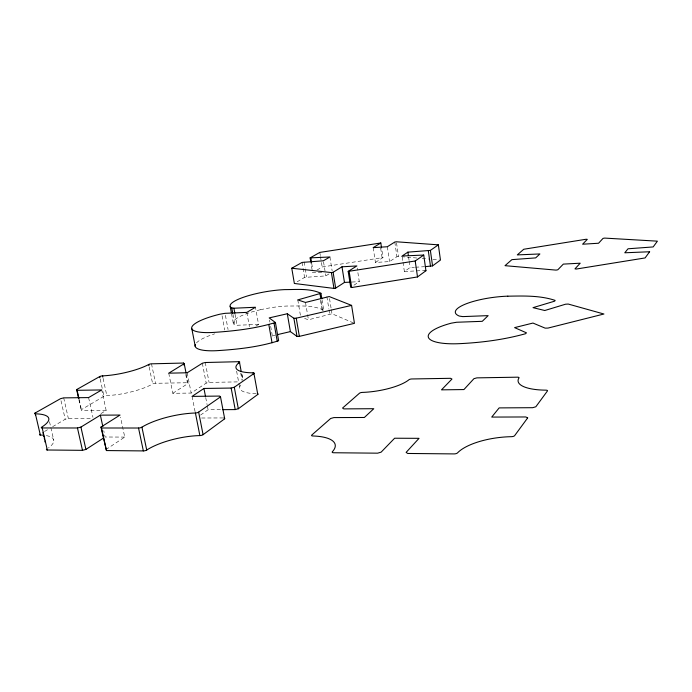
<?xml version="1.0" encoding="UTF-8"?>
<svg xmlns="http://www.w3.org/2000/svg" width="692" height="692" viewBox="0 0 692 692"><rect width="100%" height="100%" fill="white"/><g stroke="black" fill="none" stroke-linecap="round" stroke-linejoin="round"><path stroke-width="0.52" stroke-dasharray="3.46 2.59" d="M321.988 299.645L323.735 310.25L322.835 310.976L321.079 300.354M200.533 415.079L208.084 409.759L221.648 409.673M403.021 262.225L404.379 271.549L410.105 267.519L414.404 267.276M105.859 449.601L124.75 437.084L120.486 417.164M168.744 373.17L172.801 393.298L191.182 393.065L206.19 383.117L209.079 382.382L239.121 381.872M353.949 285.199L359.304 281.653L357.176 268.046M373.178 247.658L375.427 262.432L389.561 261.602L396.957 256.697L398.514 256.421L416.8 258.012M172.801 393.298L188.103 383.42L186.252 374.069M375.427 262.432L382.996 257.545L381.595 248.177M255.971 326.036L258.548 324.427L255.46 307.257M100.971 413.591L106.161 410.408L101.715 389.942M297.145 281.817L304.575 277.414L325.828 275.883L331.503 272.406M44.53 431.505L49.02 428.841M52.618 426.704L65.204 419.248L68.352 418.444L92.097 418.366M106.161 410.408L81.613 410.572L81.137 409.811L103.947 396.291A2.18 0.571 -12.5 0 1 106.81 395.547A35.162 9.039 -12.1 0 0 152.681 383.974A2.128 0.562 -11.8 0 1 155.501 383.281L187.402 382.745L188.103 383.42M316.945 270.088L322.178 266.982L382.996 257.545M304.567 318.424L308.442 319.799L331.996 313.77L354.451 323.337M275.355 335.118L272.354 335.819L274.707 337.67M321.754 272.51L312.585 272.674L311.002 263.159M415.477 267.216L424.066 266.731M404.379 271.549L424.983 270.416M351.882 282.042L359.304 281.653M260.426 309.722A37.126 8.598 -9.9 0 0 234.484 324.73L237.053 325.257L258.548 324.427M201.623 418.011L222.763 417.942M124.75 437.084L105.132 437.007L103.774 430.761M422.172 258.479L428.625 259.042M432.924 259.413L439.377 259.976M260.452 309.739A37.117 8.598 -9.9 0 1 287.656 306.011C299.671 306.167 312.62 304.757 323.735 310.25M49.504 421.731L53.794 440.372M63.707 397.874L68.352 418.444M61.008 400.729L65.204 419.248M79.13 399.422L81.613 410.572M78.888 399.699L81.137 409.811M88.602 397.589L92.953 417.328M103.091 378.334L106.81 395.547M100.21 379.06L102.347 388.921M102.883 391.387L103.947 396.291M151.513 363.828L155.501 383.281M149.187 366.95L152.681 383.974M185.759 374.45L187.402 382.745M192.073 396.386L195.127 411.844M187.177 372.78L191.182 393.065M205.723 397.589L207.098 404.69M207.297 405.702L208.084 409.759M205.247 362.513L209.079 382.382M202.341 363.239L206.19 383.117M236.612 371.146L238.714 382.408M238.904 383.429L239.856 388.532M225.419 315.353L228.075 329.556M222.071 315.82L224.727 330.015M235.02 314.229L237.053 325.257M232.953 314.384L234.917 325.006M231.535 313.718L233.29 323.216M242.036 374.562L242.97 379.588M241.603 373.663L242.771 379.96M240.712 373.04L242.105 380.565M246.81 312.386L249.414 326.71M269.551 320.015L269.923 322.126M270.667 326.339L272.164 334.764M297.785 299.913L300.527 316.045M305.509 302.447L307.404 313.675M307.577 314.696L308.442 319.799M304.134 261.957L305.137 267.951M305.302 268.946L306.642 276.938M302.058 262.424L304.575 277.414M320.37 299.973L321.944 309.488M311.72 263.453L312.602 268.747M323.527 261.792L325.828 275.883M329.513 298.563L331.174 308.701M331.338 309.713L331.996 313.77M319.799 252.424L320.31 255.538M320.474 256.585L322.178 266.982M326.883 296.695L328.873 308.848M329.037 309.869L329.703 313.917M329.902 256.983L332.143 270.84M380.661 248.065L382.07 257.415M387.347 246.741L389.561 261.602M396.516 242.823L398.514 256.421M394.795 242.053L396.957 256.697M408.626 257.268L409.067 260.348M409.223 261.368L410.105 267.519M402.26 257.043L402.865 261.187M196.476 342.912A39.453 9.601 -10.5 0 1 214.684 333.829M256.178 393.687A36.486 10.363 -10.4 0 1 241.257 384.285M46.338 435.614A41.468 11.565 -14.2 0 1 48.466 447.949"/><path stroke-width="1.04" d="M195.369 344.547A39.453 9.601 -10.5 0 0 216.596 350.688C237.468 349.408 258.721 347.081 278.625 340.749L275.416 322.515L269.179 317.905L287.301 313.753L290.389 331.598L296.998 336.407L299.359 336.364L354.451 323.337L351.597 305.388L329.184 296.539L305.509 302.447L297.785 299.913L320.941 293.287L321.815 298.589M76.639 389.587L77.106 390.305L101.715 389.942L88.602 397.589L63.707 397.874L60.541 398.67L35.11 413.012A2.405 0.623 -13.3 0 0 35.387 413.825A41.667 10.942 -13.8 0 1 41.702 427.128A2.508 0.675 -13.5 0 0 42.203 427.959L77.469 427.985L80.921 427.085L100.357 415.148L120.036 415.062L100.937 427.094L106.456 450.561L143.356 450.916A2.543 0.787 -12.8 0 0 146.721 450.034A42.809 13.684 -12.4 0 1 199.876 435.588A2.474 0.77 -11.9 0 0 203.085 434.68L224.692 418.79L220.506 396.862L219.641 396.075L192.073 396.386L203.941 388.454L231.154 388.056L234.294 387.243L253.964 373.516A2.266 0.623 -10.6 0 0 253.168 372.824A36.65 9.8 -10.2 0 1 239.501 362.305A2.18 0.571 -10.7 0 0 238.602 361.7L205.247 362.513L202.341 363.239L187.177 372.78L168.744 373.17L184.202 363.681L183.501 363.049L151.513 363.828A2.137 0.528 -11.6 0 0 148.685 364.502A35.309 8.538 -11.9 0 1 102.554 375.86A2.188 0.536 -12.2 0 0 99.674 376.586L76.639 389.587L78.663 398.687M222.686 409.664L235.211 409.586L238.325 408.756L257.779 394.449L253.964 373.516M350.827 282.094L344.469 282.431L335.672 288.114L333.959 288.417L294.36 283.469L291.764 268.237L331.399 272.562L333.112 272.259L341.978 266.809L356.847 265.944L348.18 271.402L350.706 287.353L351.692 287.526L417.51 276.947L425.943 270.736L423.729 255.054L402.113 256.005L407.882 252.148L430.381 250.409L438.356 244.847L440.458 260.062L432.552 265.884L425.139 266.671M100.937 427.094L101.516 427.993L138.538 428.019A2.552 0.744 -12.6 0 0 141.921 427.154A43.034 12.958 -12.1 0 1 195.421 413.003A2.483 0.727 -11.7 0 0 198.647 412.112L220.506 396.862M348.18 271.402L415.217 260.988L423.729 255.054M46.701 449.186A2.491 0.718 -13.9 0 0 47.316 449.999L82.486 450.336L85.912 449.419L103.385 438.131M381.43 247.139L380.808 242.97L373.178 247.658L387.347 246.741L394.795 242.053L396.36 241.776L438.356 244.847M320.941 293.287C309.679 288.157 296.799 289.628 284.784 289.611A37.256 8.114 -9.8 0 0 257.528 293.347A37.264 8.122 -9.8 0 0 231.344 307.75L233.913 308.225L255.46 307.257L246.81 312.386L225.047 313.329L220.065 314.168A39.608 9.065 -10.4 0 0 191.848 327.031A39.608 9.065 -10.4 0 0 213.136 332.454C234.086 331.061 255.365 328.683 275.416 322.515M291.764 268.237L302.058 262.424L323.363 260.789L329.902 256.983L310.128 257.874L310.829 262.104M310.128 257.874L319.799 252.424L380.808 242.97M277.362 334.651L290.389 331.598M287.301 313.753L293.884 318.251L296.245 318.182L351.597 305.388M507.807 296.185C523.619 295.934 539.933 295.337 555.14 300.397L554.664 301.158L533.022 307.655L544.777 310.509L565.546 304.212L568.218 304.048L603.926 314.012L547.995 328.077L545.158 328.138L532.952 323.06L514.588 327.619L526.465 332.835L525.539 333.726C503.94 339.703 481.615 342.618 459.263 343.673A42.67 11.487 -7.5 0 1 428.426 337.454A42.67 11.487 -7.5 0 1 451.305 323.173L456.599 322.256L482.263 321.322L488.154 315.63L462.81 316.607L459.263 316.062A40.179 10.138 -7.2 0 1 478.077 300.181A40.171 10.129 -7.2 0 1 507.833 296.159M424.983 270.416L425.943 270.736M223.819 417.942L224.692 418.79M35.387 413.825L40.326 435.026A41.468 11.565 -14.2 0 1 42.705 435.156M35.11 413.012L35.577 415.027M42.203 427.959L47.316 449.999M42.982 432.647L43.302 434.022M43.622 435.398L43.942 436.773M44.253 438.148L44.573 439.524M44.893 440.89L45.214 442.266M77.469 427.985L82.486 450.336M77.106 390.305L78.905 398.41M80.921 427.085L85.912 449.419M101.516 427.993L106.456 450.561M100.357 415.148L102.857 426.601M102.554 375.86L102.823 377.097M99.674 376.586L99.942 377.823M138.538 428.019L143.356 450.916M141.921 427.154L146.721 450.034M148.685 364.502L148.936 365.722M183.501 363.049L183.916 365.117M198.647 412.112L203.085 434.68M195.421 413.003L199.876 435.588M184.202 363.681L186.044 373.031M203.941 388.454L205.524 396.568M191.814 328.709L195.282 346.536M234.294 387.243L238.325 408.756M231.154 388.056L235.211 409.586M233.913 308.225L234.839 313.234M231.777 308.009L232.754 313.32M230.159 306.331L231.336 312.663M239.501 362.305L241.136 371.146M238.602 361.7L238.844 362.963M253.168 372.824L253.402 374.13M268.807 324.531L272.051 342.825M274.058 323.32L277.284 341.588M296.245 318.182L299.359 336.364M293.884 318.251L296.998 336.407M320.024 293.979L320.725 298.226M310.846 258.168L311.547 262.398M333.112 272.259L335.672 288.114M331.399 272.562L333.959 288.417M341.978 266.809L344.469 282.431M349.166 271.567L351.692 287.526M407.882 252.148L408.332 255.227M415.217 260.988L417.51 276.947M430.381 250.409L432.552 265.884M428.331 250.885L430.502 266.368M257.58 393.757A2.258 0.657 -10.7 0 1 257.779 394.449M40.326 435.026A2.396 0.657 -13.6 0 1 39.928 434.23M527.667 417.907L514.632 435.666A2.733 0.977 -6.6 0 1 511.414 436.678A47.298 17.594 -6.8 0 0 457.49 452.914A2.777 1.021 -7.7 0 1 454.047 453.909L407.675 453.459L406.126 452.378L419.049 438.33L394.622 438.226L381.136 452.144L377.642 453.173L333.7 452.75A2.664 0.934 -10 0 1 332.342 451.755A44.029 15.112 -10.7 0 0 312.853 435.986A2.552 0.848 -10.2 0 1 311.798 435.026L330.672 418.478L333.89 417.587L364.364 417.484L373.792 408.704L343.76 408.894L342.566 408.055L359.485 393.22A2.327 0.718 -9.2 0 1 362.383 392.407A37.619 11.21 -9 0 0 408.998 379.718A2.292 0.692 -8.4 0 1 411.878 378.965L450.535 378.308L451.962 379.043L441.496 389.847L463.925 389.561L473.933 378.68L476.866 377.867L517.339 377.183A2.387 0.744 -6.7 0 1 519.009 377.884A40.43 12.638 -6 0 0 545.798 390.15A2.5 0.804 -6.2 0 1 547.441 390.963L535.842 406.766L532.693 407.692L499.148 407.899L491.727 417.077L525.833 416.965L527.667 417.907M649.624 251.758L645.091 257.934L576.289 269.041L574.966 268.885L580.207 263.194L563.323 264.11L557.821 269.785L556.065 270.114L505.004 265.676L511.898 259.638L535.66 257.9L539.907 253.947L517.287 254.907L523.749 249.25L586.098 239.25L587.3 239.363L582.603 244.215L598.563 243.238L603.035 238.385L604.626 238.091L657.4 241.162L653.17 246.932L628.025 248.783L624.781 252.788L649.624 251.758"/></g></svg>
